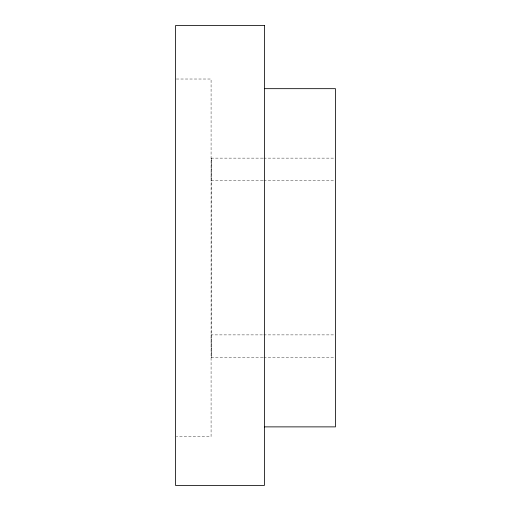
<?xml version="1.0" encoding="UTF-8"?>
<svg xmlns="http://www.w3.org/2000/svg" width="511" height="511" viewBox="0 0 511 511"><rect width="100%" height="100%" fill="white"/><g stroke="black" fill="none" stroke-linecap="round" stroke-linejoin="round"><path stroke-width="0.38" stroke-dasharray="2.56 1.92" d="M176.333 79.02L211.081 79.02L211.081 436.535L176.333 436.535M211.081 158.129L262.986 158.129M263.702 158.129L334.66 158.129M262.903 180.664L211.081 180.664L211.222 158.129L211.222 357.419L211.081 334.89L262.903 334.89M263.702 180.664L334.66 180.664M263.702 334.89L334.66 334.89M211.081 357.419L262.986 357.419M263.702 357.419L334.66 357.419"/><path stroke-width="0.77" d="M264.385 88.671L335.459 88.671L335.459 426.877L264.385 426.877M264.385 25.55L175.541 25.55L175.541 485.45L264.385 485.45L264.385 25.55"/></g></svg>
